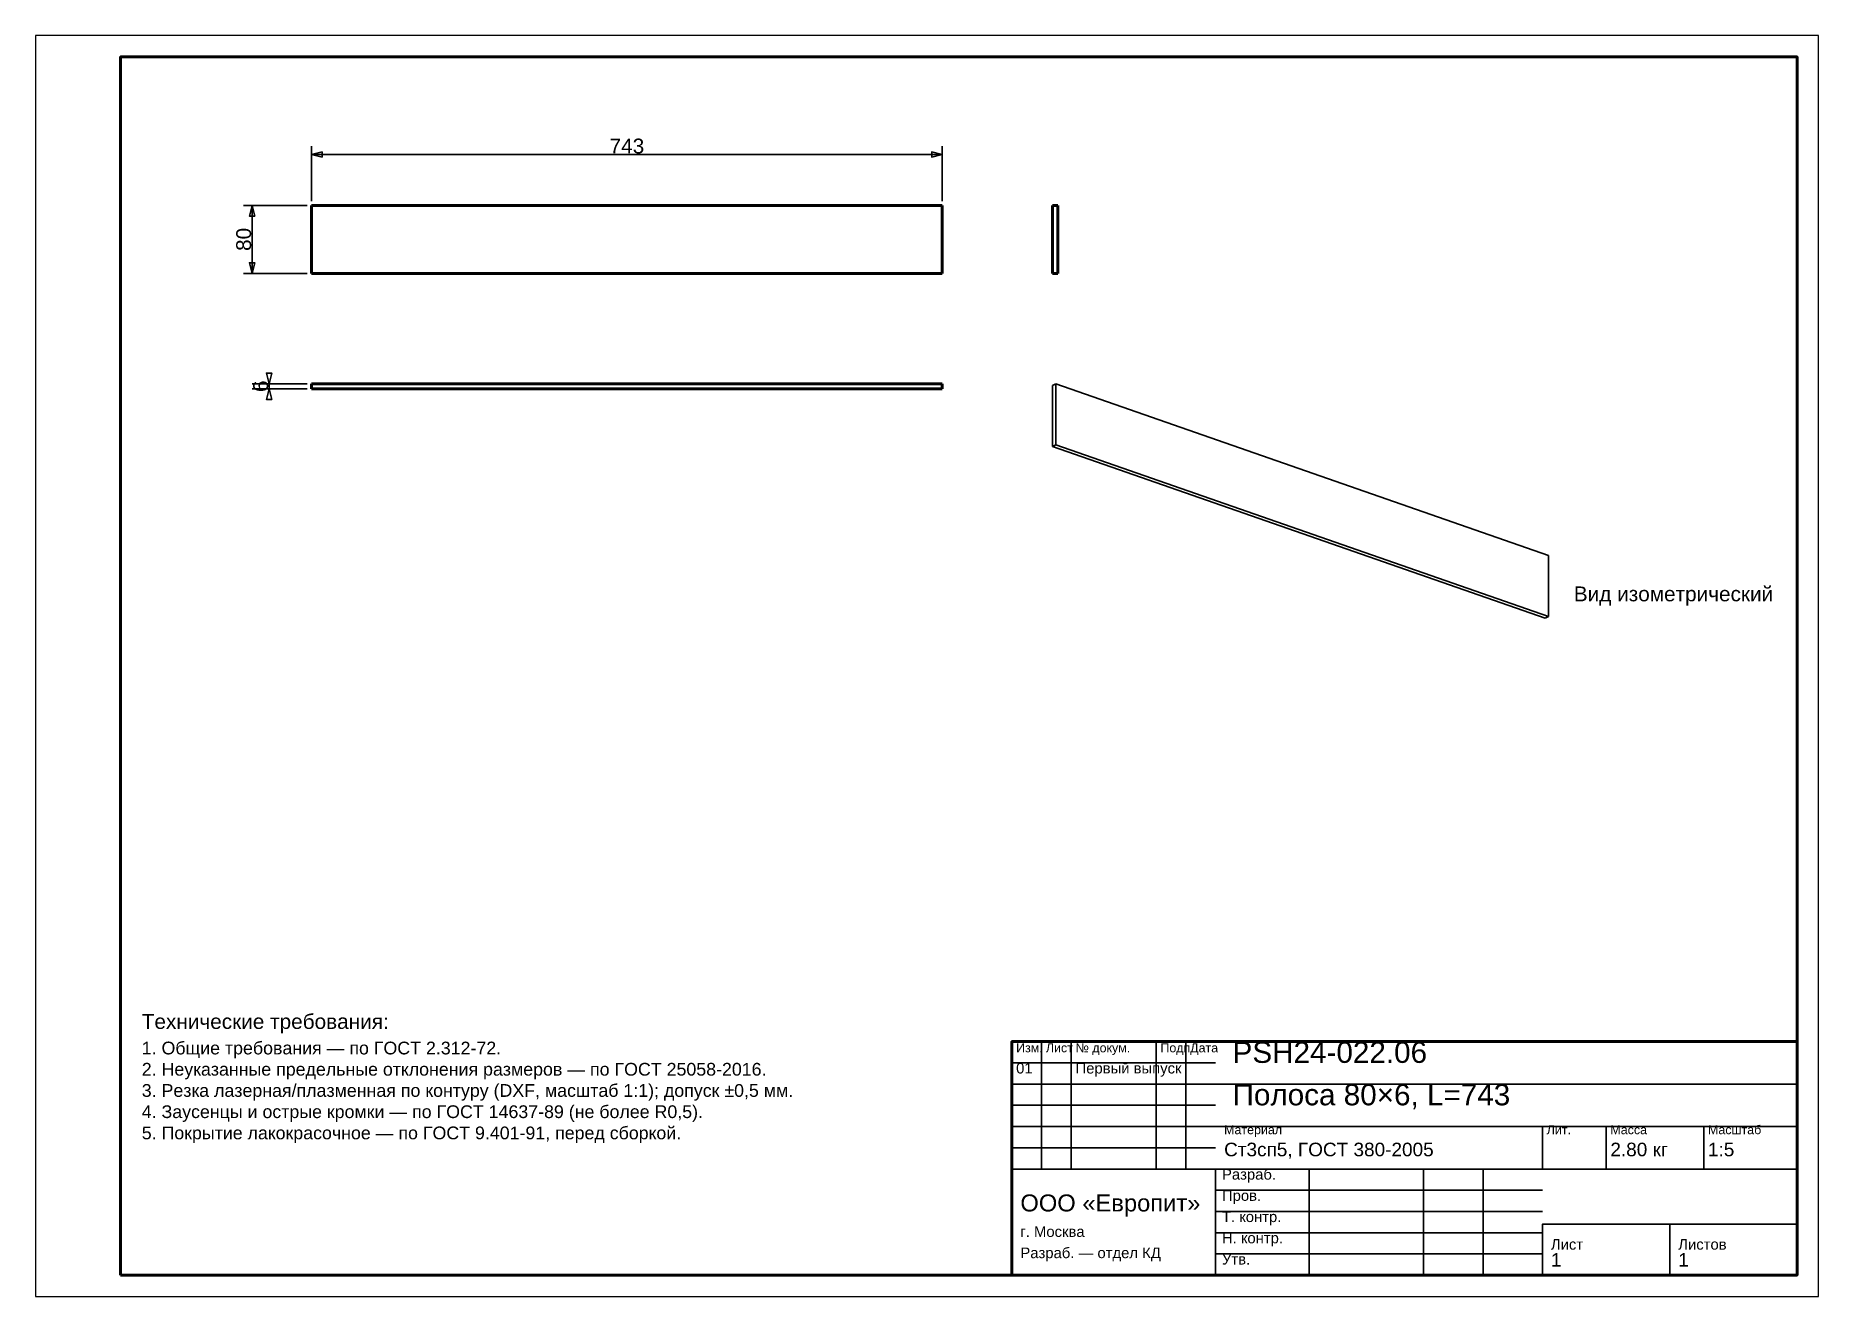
# Model space of a CAD drawing. Header units: millimetres. Extents: x 0 to 420, y 0 to 297.
import ezdxf
from ezdxf.enums import TextEntityAlignment as Align

# ---------------------------------------------------------------- set-up
doc = ezdxf.new("R2010")
doc.units = ezdxf.units.MM
doc.linetypes.add('DASHED', pattern=[1.524, 1.27, -0.254])
doc.styles.add('GOST', font='Arial')

msp = doc.modelspace()

# ---------------------------------------------------------------- linework, layer by layer
at = {"color": 7, "lineweight": 35}
for p, q in [((65, 258), (65, 271)), ((65, 269), (213.6, 269)), ((213.6, 258), (213.6, 271)), ((64, 257), (49, 257)), ((51, 241), (51, 257)), ((64, 241), (49, 241)), ((64, 215), (51, 215)), ((55, 213.8), (55, 215)), ((64, 213.8), (51, 213.8)), ((237, 30), (237, 60)), ((244, 30), (244, 60)), ((264, 30), (264, 60)), ((271, 30), (271, 60)), ((230, 55), (278, 55)), ((230, 50), (278, 50)), ((278, 50), (415, 50)), ((230, 45), (278, 45)), ((230, 40), (278, 40)), ((278, 40), (415, 40)), ((355, 30), (355, 40)), ((370, 30), (370, 40)), ((393, 30), (393, 40)), ((230, 35), (278, 35)), ((230, 30), (278, 30)), ((278, 30), (415, 30)), ((300, 5), (300, 30)), ((327, 5), (327, 30)), ((341, 5), (341, 30)), ((278, 25), (355, 25)), ((278, 20), (355, 20)), ((355, 17), (415, 17)), ((278, 15), (355, 15)), ((278, 10), (355, 10))]:
    msp.add_line(p, q, dxfattribs=at)
at = {"color": 1, "lineweight": 70}
for p, q in [((65, 257), (65, 241)), ((213.6, 257), (65, 257)), ((213.6, 241), (213.6, 257)), ((239.6, 241), (239.6, 257)), ((239.6, 257), (240.8, 257)), ((240.8, 257), (240.8, 241)), ((213.6, 241), (65, 241)), ((240.8, 241), (239.6, 241)), ((65, 215), (65, 213.8)), ((65, 215), (213.6, 215)), ((213.6, 213.8), (213.6, 215)), ((213.6, 213.8), (65, 213.8))]:
    msp.add_line(p, q, dxfattribs=at)
at = {"color": 5, "linetype": 'DASHED', "lineweight": 35}
for p, q in [((65, 257), (213.6, 257)), ((65, 241), (65, 257)), ((213.6, 257), (213.6, 241)), ((240.8, 257), (239.6, 257)), ((239.6, 257), (239.6, 241)), ((240.8, 241), (240.8, 257)), ((213.6, 241), (65, 241)), ((239.6, 241), (240.8, 241)), ((65, 213.8), (65, 215)), ((65, 215), (213.6, 215)), ((213.6, 215), (213.6, 213.8)), ((65, 213.8), (213.6, 213.8))]:
    msp.add_line(p, q, dxfattribs=at)
at = {"color": 1, "lineweight": 35}
for p, q in [((239.6, 214.59), (240.35, 215)), ((239.6, 200.19), (239.6, 214.59)), ((240.35, 215), (240.35, 200.6)), ((356.39, 174.55), (240.35, 215)), ((240.35, 200.6), (239.6, 200.19)), ((239.6, 200.19), (355.64, 159.74)), ((240.35, 200.6), (356.39, 160.15)), ((356.39, 160.15), (356.39, 174.55)), ((355.64, 159.74), (356.39, 160.15))]:
    msp.add_line(p, q, dxfattribs=at)
at = {"color": 7, "lineweight": 25}
msp.add_lwpolyline([(0, 0), (420, 0), (420, 297), (0, 297)], close=True, dxfattribs=at)
at = {"color": 7, "lineweight": 70}
for points in [[(20, 5), (415, 5), (415, 292), (20, 292)], [(230, 5), (415, 5), (415, 60), (230, 60)]]:
    msp.add_lwpolyline(points, close=True, dxfattribs=at)
at = {"color": 7, "lineweight": 35}
for points in [[(65, 269), (67.5, 268.38), (67.5, 269.62)], [(213.6, 269), (211.1, 269.62), (211.1, 268.38)], [(51, 257), (50.38, 254.5), (51.63, 254.5)], [(51, 241), (51.63, 243.5), (50.38, 243.5)], [(55, 215), (55.63, 217.5), (54.38, 217.5)], [(55, 213.8), (54.38, 211.3), (55.63, 211.3)], [(230, 5), (278, 5), (278, 30), (230, 30)], [(355, 5), (385, 5), (385, 17), (355, 17)], [(385, 5), (415, 5), (415, 17), (385, 17)]]:
    msp.add_lwpolyline(points, close=True, dxfattribs=at)

# ---------------------------------------------------------------- texts
at = {"color": 7, "style": 'GOST'}
msp.add_text('743', height=3.5, dxfattribs=at).set_placement((139.3, 271), align=Align.MIDDLE)
for s, p in [('80', (49, 249)), ('6', (53, 214.4))]:
    msp.add_text(s, height=3.5, rotation=90, dxfattribs=at).set_placement(p, align=Align.MIDDLE)
at = {"color": 3, "style": 'GOST'}
for s, height, p in [('Вид изометрический', 3.5, (362.39, 163.74)), ('Технические требования:', 3.5, (25, 63)), ('1. Общие требования — по ГОСТ 2.312-72.', 3, (25, 57)), ('Изм.', 2.1, (231, 57.5)), ('Лист', 2.1, (238, 57.5)), ('№ докум.', 2.1, (245, 57.5)), ('Подп.', 2.1, (265, 57.5)), ('Дата', 2.1, (272, 57.5)), ('PSH24-022.06', 5, (282, 55)), ('2. Неуказанные предельные отклонения размеров — по ГОСТ 25058-2016.', 3, (25, 52)), ('01', 2.5, (231, 52.5)), ('Первый выпуск', 2.5, (245, 52.5)), ('3. Резка лазерная/плазменная по контуру (DXF, масштаб 1:1); допуск ±0,5 мм.', 3, (25, 47)), ('Полоса 80×6, L=743', 5, (282, 45)), ('4. Заусенцы и острые кромки — по ГОСТ 14637-89 (не более R0,5).', 3, (25, 42)), ('5. Покрытие лакокрасочное — по ГОСТ 9.401-91, перед сборкой.', 3, (25, 37)), ('Материал', 2.1, (280, 38.2)), ('Лит.', 2.1, (356, 38.2)), ('Масса', 2.1, (371, 38.2)), ('Масштаб', 2.1, (394, 38.2)), ('Ст3сп5, ГОСТ 380-2005', 3.2, (280, 33)), ('2.80 кг', 3.2, (371, 33)), ('1:5', 3.2, (394, 33)), ('Разраб.', 2.5, (279.5, 27.5)), ('ООО «Европит»', 4, (232, 20)), ('Пров.', 2.5, (279.5, 22.5)), ('Т. контр.', 2.5, (279.5, 17.5)), ('г. Москва', 2.5, (232, 14)), ('Н. контр.', 2.5, (279.5, 12.5)), ('Лист', 2.5, (357, 11)), ('Листов', 2.5, (387, 11)), ('Разраб. — отдел КД', 2.5, (232, 9)), ('Утв.', 2.5, (279.5, 7.5)), ('1', 3.2, (357, 7)), ('1', 3.2, (387, 7))]:
    msp.add_text(s, height=height, dxfattribs=at).set_placement(p)

doc.saveas('drawing.dxf')
